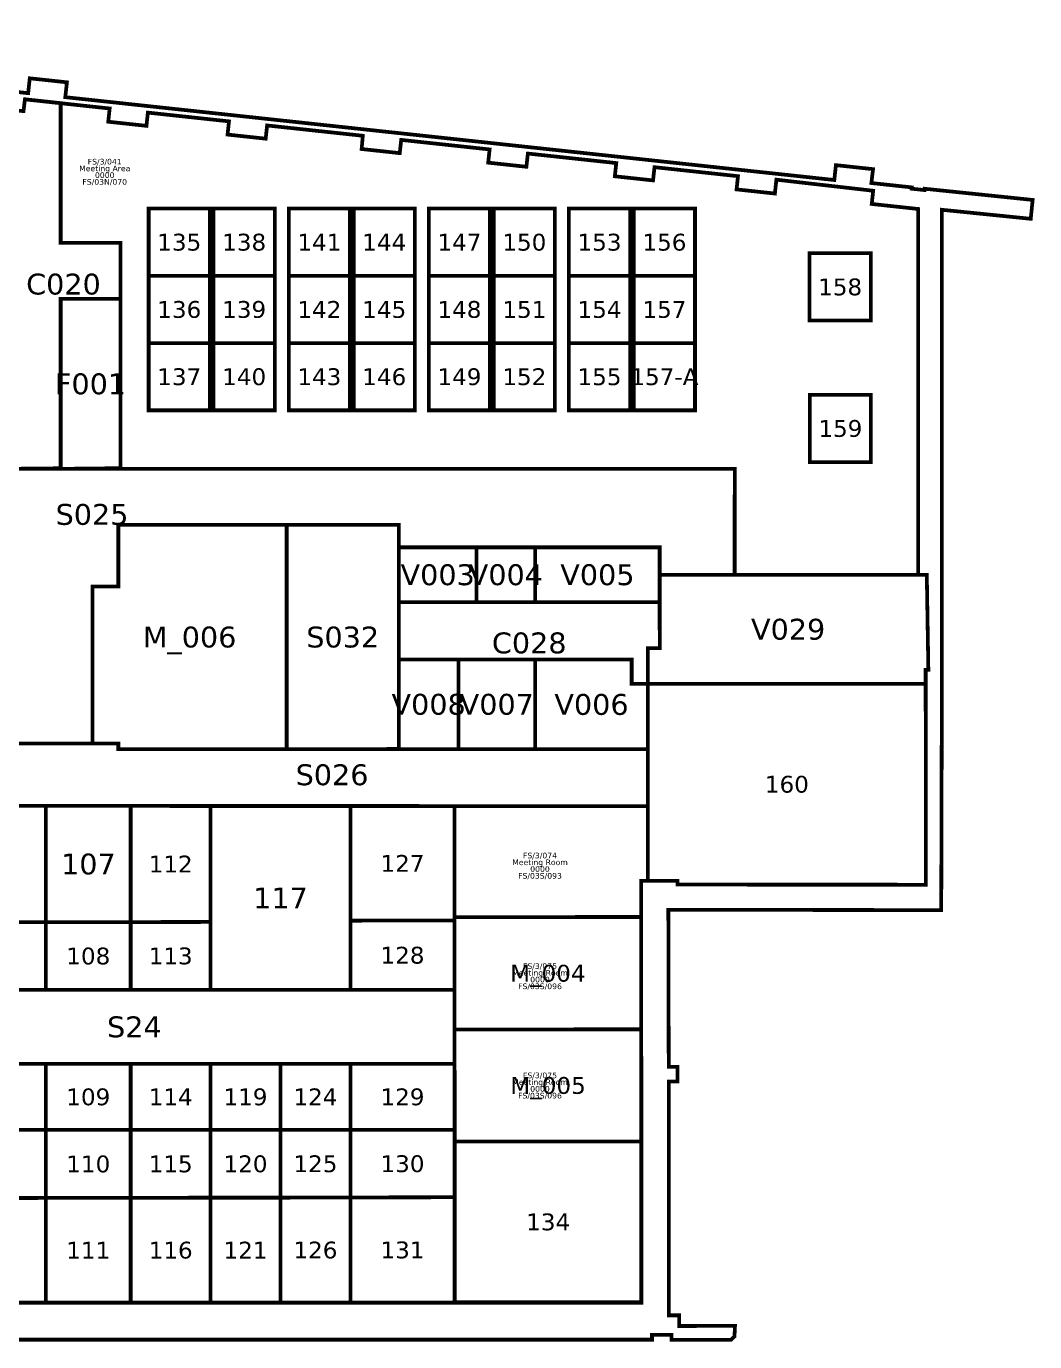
# Model space of a CAD drawing. Header units: millimetres. Extents: x -50 to 62924, y -6482 to 37305.
# Drawn here: x 35930 to 62924, y -53 to 35145 of the extents above; entities that cross this region are included whole.
import ezdxf
from ezdxf.enums import TextEntityAlignment as Align

# ---------------------------------------------------------------- set-up
doc = ezdxf.new("R2010")
doc.units = ezdxf.units.MM
doc.header["$MEASUREMENT"] = 0
doc.layers.get('0').update_dxf_attribs({"linetype": 'CONTINUOUS'})
for name, color, linetype in [('DESK NO.', 7, 'CONTINUOUS'), ('EXT. NO', 7, 'CONTINUOUS'), ('FN$', 33, 'CONTINUOUS'), ('FT$', 213, 'CONTINUOUS'), ('G.O.P. NO.', 1, 'CONTINUOUS'), ('GROS$', 7, 'CONTINUOUS'), ('RM_', 161, 'CONTINUOUS'), ('RM_TXT', 7, 'CONTINUOUS'), ('USER ID', 7, 'CONTINUOUS')]:
    doc.layers.add(name, color=color, linetype=linetype)
doc.layers.get('FN$').off()
doc.layers.get('FT$').off()
doc.styles.get("Standard").update_dxf_attribs({"font": 'verdana.TTF'})

# ---------------------------------------------------------------- blocks, each defined once
blk = doc.blocks.new('attribmeet4-2')
for p, q in [((-357.4211337148154, 1624.636952999566), (-424.6898505410063, 1680.21285774746)), ((-351.9137593275373, 1613.613793616258), (-244.1821772495678, 1511.927940739532)), ((-312.5591800605907, 1660.465572192175), (-190.696751651747, 1576.229861257872)), ((-123.7442656748171, 1420.395597538778), (-211.2879125896361, 1503.904964018051)), ((299.0086817012343, 1420.395597538782), (386.552328616046, 1503.904964018055)), ((487.8235960869933, 1660.465572192183), (365.9611676781642, 1576.22986125788)), ((527.1781753539544, 1613.613793616265), (419.4465932759776, 1511.927940739539)), ((532.685549741218, 1624.63695299957), (599.9542665674235, 1680.212857747463)), ((-678.4147286594089, 1303.643358054966), (-733.9906334073021, 1370.912074881164)), ((-714.2433478520252, 1258.781404400741), (-630.0076369177259, 1136.918975991905)), ((-667.3915692761075, 1298.135983667695), (-565.7057163993813, 1190.404401589722)), ((-474.1733731986242, 1069.966490014975), (-557.6827396778972, 1157.510136929786)), ((649.4377892250341, 1069.966490014978), (732.9471557043071, 1157.510136929794)), ((842.6559853025101, 1298.135983667698), (740.9701324257912, 1190.404401589725)), ((889.5077638784278, 1258.781404400748), (805.2720529441285, 1136.918975991908)), ((853.679144685826, 1303.643358054973), (909.2550494337193, 1370.912074881167)), ((-678.4147286594089, 413.5366745989249), (-733.9906334073021, 346.2679577727304)), ((-714.2433478520252, 458.3986282531496), (-630.0076369177186, 580.2610566619896)), ((-667.3915692761075, 419.0440489861994), (-565.7057163993741, 526.7756310641726)), ((-474.1733731986242, 647.2135426389195), (-557.6827396778972, 559.6698957241042)), ((649.4377892250413, 647.2135426389195), (732.9471557043144, 559.6698957241078)), ((842.6559853025246, 419.0440489861994), (740.9701324257985, 526.7756310641726)), ((889.5077638784423, 458.3986282531532), (805.2720529441431, 580.2610566619896)), ((853.679144685826, 413.5366745989286), (909.2550494337193, 346.2679577727304)), ((-357.4211337148154, 92.54307965432781), (-424.6898505410063, 36.96717490643459)), ((-351.9137593275373, 103.5662390376328), (-244.1821772495678, 205.252091914359)), ((-312.5591800605907, 56.71446046171513), (-190.696751651747, 140.950171396018)), ((-123.7442656748171, 296.7844351151161), (-211.2879125896288, 213.2750686358431)), ((299.0086817012343, 296.7844351151161), (386.5523286160533, 213.2750686358431)), ((487.8235960870079, 56.71446046171877), (365.9611676781642, 140.9501713960217)), ((527.1781753539544, 103.5662390376365), (419.4465932759849, 205.2520919143626)), ((532.6855497412325, 92.54307965432781), (599.9542665674235, 36.96717490643459))]:
    blk.add_line(p, q)
blk.add_circle((87.63220801320858, 858.5900163269525), 600)
for centre, radius, start, end in [((-746.70770935787, 1429.210045612706), 59.66889819513867, 166.2650288669866, 344.682518036267), ((-284.0437152707673, 1230.265939610928), 562.5553588636852, 112.261065160936, 157.738934839064), ((-277.9942489590176, 1224.216473299179), 452.6194436559768, 114.7134097283245, 155.286590271399), ((-482.9878212725525, 1692.929933698024), 59.66889819513867, 285.3174819639891, 103.7349711330629), ((-324.9611561173806, 1630.928561539889), 32.03504343856697, 67.22347857096759, 212.7173146425754), ((-222.3937219585423, 1548.199782138321), 42.31292074881826, 239.0068083478122, 41.48678419072045), ((-193.4017847044015, 1379.377771837795), 80.83707059682546, 337.4327041800954, 30.49170126647439), ((368.6662007308114, 1379.377771837806), 80.83707059682546, 149.5082987335256, 202.5672958199047), ((397.6581379849522, 1548.199782138328), 42.31292074881826, 138.5132158092795, 300.9931916521878), ((500.2255721437905, 1630.928561539893), 32.03504343856697, 327.2826853574247, 112.7765214290324), ((658.2522372989624, 1692.929933698031), 59.66889819513867, 76.26502886693713, 254.6825180360109), ((453.2586649854347, 1224.216473299179), 452.6194436559768, 24.71340972860101, 65.28659027167551), ((459.3081312971844, 1230.265939610928), 562.5553588636852, 22.26106516093597, 67.73893483906403), ((921.9721253842727, 1429.210045612714), 59.66889819513867, 195.317481963733, 13.73497113301338), ((-684.7063371997356, 1271.183380457538), 32.03504343856697, 57.28268535722426, 202.7765214286634), ((-601.9775577981636, 1168.615946298696), 42.31292074881826, 228.5132158092015, 30.99319165218783), ((-433.1555474976412, 1139.624009044555), 80.83707059682546, 239.5082987335256, 292.5672958200972), ((-818.6709126765782, 1764.893137016743), 814.485733991445, 300.7579520874068, 329.2420479131113), ((993.9353287029953, 1764.893137016743), 814.485733991445, 210.7579520868887, 239.2420479125932), ((608.4199635240511, 1139.624009044566), 80.83707059682546, 247.4327041799029, 300.4917012664744), ((777.2419738245735, 1168.615946298703), 42.31292074881826, 149.0068083478122, 311.4867841907985), ((859.9707532261382, 1271.183380457542), 32.03504343856697, 337.2234785713365, 122.7173146427757), ((-684.7063371997356, 445.9966521963561), 32.03504343856697, 157.2234785713366, 302.7173146427758), ((-601.9775577981636, 548.5640863551944), 42.31292074881826, 329.0068083478122, 131.4867841907985), ((-433.1555474976412, 577.5560236093352), 80.83707059682546, 67.43270417990286, 120.4917012664744), ((-818.6709126765854, -47.71310436284148), 814.485733991445, 30.75795208688868, 59.24204791259318), ((-193.4017847044015, 337.8022608160954), 80.83707059682546, 329.5082987335256, 22.56729581990466), ((368.6662007308187, 337.8022608160991), 80.83707059682546, 157.4327041800953, 210.4917012664744), ((993.9353287029953, -47.71310436284512), 814.485733991445, 120.7579520874068, 149.2420479131113), ((608.4199635240584, 577.5560236093352), 80.83707059682546, 59.50829873352561, 112.5672958200971), ((777.2419738245808, 548.564086355198), 42.31292074881826, 48.51321580920148, 210.9931916521878), ((859.9707532261527, 445.9966521963561), 32.03504343856697, 237.2826853572242, 22.77652142866345), ((-746.70770935787, 287.9699870411878), 59.66889819513867, 15.31748196373301, 193.7349711330134), ((-284.0437152707746, 486.9140930429694), 562.5553588636852, 202.261065160936, 247.738934839064), ((-277.9942489590176, 492.9635593547227), 452.6194436559768, 204.713409728601, 245.2865902716755), ((-482.9878212725453, 24.25009895587027), 59.66889819513867, 256.2650288669371, 74.68251803601089), ((-324.9611561173806, 86.2514711140011), 32.03504343856697, 147.2826853574246, 292.7765214290324), ((-222.3937219585423, 168.9802505155694), 42.31292074881826, 318.5132158092796, 120.9931916521878), ((397.6581379849595, 168.9802505155731), 42.31292074881826, 59.00680834781217, 221.4867841907205), ((500.2255721437978, 86.25147111400474), 32.03504343856697, 247.2234785709676, 32.7173146425754), ((658.2522372989697, 24.25009895587391), 59.66889819513867, 105.3174819639891, 283.7349711330629), ((453.2586649854347, 492.9635593547191), 452.6194436559768, 294.7134097283245, 335.286590271399), ((459.3081312971844, 486.9140930429658), 562.5553588636852, 292.261065160936, 337.738934839064), ((921.9721253842872, 287.9699870411878), 59.66889819513867, 346.2650288669866, 164.682518036267)]:
    blk.add_arc(centre, radius, start, end)
at = {"layer": 'DESK NO.', "linetype": 'Continuous', "flags": 12}
blk.add_attdef('DESK.NO', text='', height=150, dxfattribs=at).set_placement((80.9073413435035, 1051.420354466925), align=Align.CENTER)
at = {"layer": 'EXT. NO', "linetype": 'Continuous', "flags": 12}
blk.add_attdef('EXT.NO', text='', height=150, dxfattribs=at).set_placement((80.9073413435035, 690.1379533755207), align=Align.CENTER)
at = {"layer": 'G.O.P. NO.', "linetype": 'Continuous', "flags": 12}
blk.add_attdef('GOP.NO', text='', height=150, dxfattribs=at).set_placement((80.9073413435035, 509.4967528298184), align=Align.CENTER)
at = {"layer": 'USER ID', "linetype": 'Continuous', "flags": 12}
blk.add_attdef('USER-ID', text='', height=150, dxfattribs=at).set_placement((80.9073413435035, 870.779153921223), align=Align.CENTER)

msp = doc.modelspace()

# ---------------------------------------------------------------- linework, layer by layer
at = {"layer": 'GROS$', "linetype": 'Continuous', "const_width": 100, "flags": 128}
msp.add_lwpolyline([(19826.743, 35094.97), (35979.72, 33355.65), (36022.54399999999, 33753.351), (37016.796, 33646.292), (36973.97199999999, 33248.591), (57559.86350852575, 31031.94972310748), (57602.69354619481, 31429.65007288528), (58596.94313780082, 31322.58628072352), (58552.33424135013, 30951.2044975731), (58552.33424135013, 30951.2044975731), (58552.33424135013, 30951.2044975731), (59634.575, 30834.814), (59630.912, 30800.006), (59975.55399999999, 30762.3), (59977.942, 30798.222), (62869.61899999999, 30498.853), (62818.28499999999, 29993.724), (60437.601, 30235.661), (60436.91799999999, 16678.066), (60422.48, 11495.34), (60422.48, 11495.34), (53117.05006066139, 11503.71210901462), (53117.05006066139, 11503.71210901462), (53117.05006066139, 11503.71210901462), (53117.05006066139, 11503.71210901462), (53117.05006066139, 11503.71210901462), (53117.05006066139, 11503.71210901462), (53117.05006066139, 11503.71210901462), (53127.61199999999, 7302.972000000002), (53362.61199999999, 7303.093000000001), (53362.821, 6908.091000000002), (53127.821, 6907.971000000001), (53130.958, 652.112000000001), (53403.72100000001, 652.0180000000018), (53403.618, 367.0299999999988), (54901.617, 368.7890000000007), (54886.952, 83.76800000000003), (54794.557, -1.341000000000349), (53204.557, -3.209999999999127), (53204.25599999999, 129.2890000000007), (52708.21999999999, 128.7060000000019), (52678.751, 128.7060000000019), (52678.751, 0.352999999999156), (-0.00999999999839929, 0)], dxfattribs=at)
at = {"layer": 'GROS$', "linetype": 'Continuous', "ltscale": 500, "const_width": 100, "flags": 128}
msp.add_lwpolyline([(35854.72161240842, 32874.21577875422), (35893.37, 33189.81), (38161.49602588558, 32945.6359742907), (38123.38802972711, 32591.70790792577), (39146.29360662848, 32481.566346684), (39184.39654110259, 32835.43552858456), (41355.84421835801, 32601.6185861193), (41317.74000000001, 32247.746), (42337.84330329672, 32137.90352974025), (42375.94773655789, 32491.77811165787), (44938.02632609059, 32215.95876288712), (44907, 31861.256), (45927.10327298586, 31751.41324826179), (45966.36, 32105.16), (48332.69, 31850.359), (48294.58830257378, 31496.48873932707), (49317.50330137641, 31386.34351190638), (49356.77, 31740.09), (51723.09584771834, 31485.34431930002), (51684.98819523147, 31131.41875088477), (52707.90330137635, 31021.27351190569), (52747.17, 31375.02), (54981.25999999999, 31134.46), (54943.15828774668, 30780.58960162008), (55969.05329934115, 30670.1234930049), (56008.9654956092, 31040.89403350903), (58600.34, 30744.76), (58562.23676444726, 30390.88979090753), (59802.83, 30257.308), (59802.83, 20466.28), (60035.76014918538, 20467.56122563469), (60077.31524124309, 17924.62045332944), (60005.6996441779, 17925.05167332234), (60009.76172091778, 12171.79698403454), (53360.57, 12179.26), (53360.33999671425, 12279.25999999244), (52389.5980952005, 12278.914987564), (52393.60999502424, 990.8599999999988), (990.1100000000006, 990.8599999999988)], dxfattribs=at)
at = {"layer": 'RM_', "linetype": 'Continuous', "ltscale": 500, "const_width": 100, "flags": 128}
for points in [[(35399.91561663165, 32905.14337863558), (35854.72022904005, 32876.85522125052), (35893.36861663163, 33192.44944249629), (36849.99061663164, 33089.36920315372), (36849.99061663164, 29352.95044249629), (38449.99061663164, 29352.95044249629), (38449.99461663165, 27853.0794424963), (36849.99461663165, 27853.0794424963), (36849.99461663165, 23318.02844249629), (35399.98890853635, 23302.8016510155), (35399.91561663165, 32905.14337863558)], [(39205.56094904475, 28468.87271472932), (40843.14858423034, 28468.87271472932), (40843.14858423034, 30268.87271472932), (39205.56094904475, 30268.87271472932)], [(40943.14858423034, 28468.87271472932), (42580.73621941594, 28468.87271472932), (42580.73621941594, 30268.87271472932), (40943.14858423034, 30268.87271472932)], [(42955.56094904475, 28468.87271472932), (44593.14858423034, 28468.87271472932), (44593.14858423034, 30268.87271472932), (42955.56094904475, 30268.87271472932)], [(44693.14858423034, 28468.87271472932), (46330.73621941594, 28468.87271472932), (46330.73621941594, 30268.87271472932), (44693.14858423034, 30268.87271472932)], [(46705.56094904475, 28468.87271472932), (48343.14858423034, 28468.87271472932), (48343.14858423034, 30268.87271472932), (46705.56094904475, 30268.87271472932)], [(48443.14858423034, 28468.87271472932), (50080.73621941594, 28468.87271472932), (50080.73621941594, 30268.87271472932), (48443.14858423034, 30268.87271472932)], [(50455.56094904475, 28468.87271472932), (52093.14858423034, 28468.87271472932), (52093.14858423034, 30268.87271472932), (50455.56094904475, 30268.87271472932)], [(52193.14858423034, 28468.87271472932), (53830.73621941594, 28468.87271472932), (53830.73621941594, 30268.87271472932), (52193.14858423034, 30268.87271472932)], [(56897.06107535136, 27271.57056670004), (58534.64871053696, 27271.57056670004), (58534.64871053696, 29071.57056670004), (56897.06107535136, 29071.57056670004)], [(39205.56094904475, 26668.87271472932), (40843.14858423034, 26668.87271472932), (40843.14858423034, 28468.87271472932), (39205.56094904475, 28468.87271472932)], [(40943.14858423034, 26668.87271472932), (42580.73621941594, 26668.87271472932), (42580.73621941594, 28468.87271472932), (40943.14858423034, 28468.87271472932)], [(42955.56094904475, 26668.87271472932), (44593.14858423034, 26668.87271472932), (44593.14858423034, 28468.87271472932), (42955.56094904475, 28468.87271472932)], [(44693.14858423034, 26668.87271472932), (46330.73621941594, 26668.87271472932), (46330.73621941594, 28468.87271472932), (44693.14858423034, 28468.87271472932)], [(46705.56094904475, 26668.87271472932), (48343.14858423034, 26668.87271472932), (48343.14858423034, 28468.87271472932), (46705.56094904475, 28468.87271472932)], [(48443.14858423034, 26668.87271472932), (50080.73621941594, 26668.87271472932), (50080.73621941594, 28468.87271472932), (48443.14858423034, 28468.87271472932)], [(50455.56094904475, 26668.87271472932), (52093.14858423034, 26668.87271472932), (52093.14858423034, 28468.87271472932), (50455.56094904475, 28468.87271472932)], [(52193.14858423034, 26668.87271472932), (53830.73621941594, 26668.87271472932), (53830.73621941594, 28468.87271472932), (52193.14858423034, 28468.87271472932)], [(36849.99461663165, 27853.0794424963), (38449.99461662027, 27853.08370952994), (38449.99461663165, 23318.02844249629), (36849.99461663165, 23303.02844249629)], [(39205.56094904475, 24868.87271472932), (40843.14858423034, 24868.87271472932), (40843.14858423034, 26668.87271472932), (39205.56094904475, 26668.87271472932)], [(40943.14858423034, 24868.87271472932), (42580.73621941594, 24868.87271472932), (42580.73621941594, 26668.87271472932), (40943.14858423034, 26668.87271472932)], [(42955.56094904475, 24868.87271472932), (44593.14858423034, 24868.87271472932), (44593.14858423034, 26668.87271472932), (42955.56094904475, 26668.87271472932)], [(44693.14858423034, 24868.87271472932), (46330.73621941594, 24868.87271472932), (46330.73621941594, 26668.87271472932), (44693.14858423034, 26668.87271472932)], [(46705.56094904475, 24868.87271472932), (48343.14858423034, 24868.87271472932), (48343.14858423034, 26668.87271472932), (46705.56094904475, 26668.87271472932)], [(48443.14858423034, 24868.87271472932), (50080.73621941594, 24868.87271472932), (50080.73621941594, 26668.87271472932), (48443.14858423034, 26668.87271472932)], [(50455.56094904475, 24868.87271472932), (52093.14858423034, 24868.87271472932), (52093.14858423034, 26668.87271472932), (50455.56094904475, 26668.87271472932)], [(52193.14858423034, 24868.87271472932), (53830.73621941594, 24868.87271472932), (53830.73621941594, 26668.87271472932), (52193.14858423034, 26668.87271472932)], [(56902.82858423034, 23484.27592495567), (58540.41621941594, 23484.27592495567), (58540.41621941594, 25284.27592495567), (56902.82858423034, 25284.27592495567)], [(37699.64461663165, 15956.18444249629), (37699.64461663165, 20158.07444249629), (38393.64261663164, 20156.28444249629), (38393.64261663164, 21806.03144249629), (45899.71061663164, 21806.03144249629), (45899.70961154415, 21203.0004639877), (52885.71061663164, 21203.3504424963), (52884.34386769281, 20468.85018439741), (54892.47339787267, 20469.22940253872), (54893.83061663163, 23302.95044249629), (35399.98890853635, 23302.80165162533), (35399.98890853635, 21058.6333714506), (35659.98861663166, 21053.00644249629), (35659.98861663166, 20552.84744249629), (35174.91461663163, 20552.84744249629), (35174.91461663163, 16053.1784424963), (35659.98861663166, 16053.1784424963), (35659.98861663166, 15956.18444249629)], [(42899.64261663164, 21806.03144249629), (38393.64261663164, 21806.03144249629), (38393.64261663164, 20156.28444249629), (37699.64461663165, 20158.07444249629), (37699.64461663165, 15956.18444249629), (38393.62461663166, 15956.18444249629), (38393.64261663164, 15800.23944249629), (42899.6424674364, 15800.12977426116)], [(45899.71061663164, 21806.03144249629), (42899.64261663164, 21806.03144249629), (42899.6424674364, 15800.12977426116), (45899.70061663166, 15806.24544249629)], [(45899.70960917404, 21201.57844249629), (47984.91861663165, 21202.13063744314), (47984.91861663165, 19738.07985291764), (45899.70716990551, 19738.0794424963)], [(47984.91861663165, 21202.13063744314), (49549.92861663165, 21202.54507580912), (49549.92861663165, 19738.08016095044), (47984.91861663165, 19738.07985291764)], [(49549.92861663165, 21202.54507580912), (52885.71461663165, 21203.42844249629), (52885.71461663165, 19738.08081751589), (49549.92861663165, 19738.08081751589)], [(52885.73507703169, 20470.15668125817), (60035.75876581702, 20470.20066813098), (60077.31385787476, 17927.25989582573), (60005.69826080955, 17927.69111581864), (60005.96284233548, 17552.95548121753), (52569.84370066386, 17552.72145188433), (52569.80692705807, 18503.91883381655), (52885.80321670143, 18503.93105033776)], [(45899.70716990551, 19738.0794424963), (52885.75550406273, 19738.08081752394), (52885.80321670143, 18503.93105033776), (52569.80692705807, 18503.91883381655), (52569.84370047317, 17552.72638434259), (52134.91861663165, 17552.72145208051), (52134.91861663165, 18198.23944249628), (45901.71861663165, 18198.23944249628)], [(47499.92861663165, 18203.35944249629), (49549.92861663165, 18200.55823001683), (49549.92861663165, 15803.06944249629), (47499.92861663165, 15803.06944249629)], [(49549.92861663165, 18200.55823001683), (52134.92861663165, 18198.23944249629), (52134.91861663165, 17552.72145208051), (52569.84993419907, 17552.72145208051), (52569.91126960769, 15799.89386251599), (49549.92861663165, 15803.06944249629), (49549.92861663165, 18200.55823001683)], [(60005.96284233548, 17552.95548121753), (52569.84370066386, 17552.72145208051), (52569.85199059194, 12281.90841571098), (53360.53307549899, 12281.89951160274), (53360.56861663165, 12181.89944249629), (60009.76033754944, 12174.43642653083)], [(36454.25515229069, 14284.05543423301), (38724.41949114161, 14284.05543423301), (38729.85228465041, 11174.89347668203), (36454.25515229069, 11174.89347668203)], [(40863.68461663165, 14281.59629475395), (44606.83861663165, 14279.50873720211), (44606.83861663166, 9360.032442496304), (40863.68461663165, 9360.032442496304)], [(44606.83861663165, 14279.50873720211), (47393.81061663166, 14277.95444249625), (47393.81061663166, 11218.17946196228), (44606.83861663165, 11213.30964700974), (44606.83861663165, 14279.50873720211)], [(47393.97861663165, 11308.94159096278), (52389.94175813728, 11310.71721162275), (52389.59660879105, 8303.03844249629), (47393.97863223462, 8303.31763146614)], [(30250.70619201793, 9360.03244249629), (47393.97862674911, 9360.00059686434), (47393.81061663164, 7384.077442496346), (30250.70619201792, 7384.077442496353)], [(47393.97863223462, 8303.03844249629), (52391.01008928924, 8304.814442847448), (52399.99861663165, 5302.639442496293), (47399.99861663165, 5302.639442496293)], [(44606.83861663165, 5613.032442496289), (47393.81061663164, 5613.032442496289), (47393.81061663164, 3811.611057872018), (44606.83861663165, 3806.97231886995), (44606.83861663165, 5613.032442496289)], [(52399.99861663165, 1002.639442496293), (52399.99861663165, 5302.639442496293), (47399.99861663165, 5302.639442496293), (47399.99861663165, 1002.639442496293)]]:
    msp.add_lwpolyline(points, close=True, dxfattribs=at)
for points in [[(45901.71861663165, 18203.35944249629), (47499.92861663165, 18203.35944249629), (47499.92861663165, 15803.06944249629), (45899.71861663165, 15803.06944249629), (45901.71861663165, 18203.35944249629)], [(35659.98861663166, 15956.18444249629), (38393.62458021141, 15956.49997327531), (38393.83285789113, 15800.23969606686), (52569.91126960769, 15799.89386251599), (52569.84885121328, 14277.95444249625), (35661.13033214947, 14284.49776006514), (35659.98861663166, 15956.18444249629)], [(34218.55750528236, 14285.30228314883), (34218.55750528236, 14285.30228314883), (36454.25515229069, 14284.05543423301), (36454.25515229069, 11170.91721249957), (34218.55750528236, 11167.01066667465), (34218.55750528236, 14285.30228314883)], [(38724.41949114161, 14282.78936323794), (40863.68461663165, 14281.59629475395), (40863.68461663165, 11178.62202816963), (38724.41949114161, 11174.88398369141), (38724.41949114161, 14282.78936323794)], [(44606.83861663165, 11213.30964700974), (47393.81061663164, 11218.17946196228), (47393.81061663164, 9360.032442496311), (44606.83861663165, 9360.032442496304), (44606.83861663165, 11213.30964700974)], [(34218.55750528236, 11167.01066667465), (36454.25515229069, 11170.91721249957), (36454.25515229069, 9360.032442496304), (34218.55750528236, 9360.032442496296), (34218.55750528236, 11167.01066667465)], [(36454.25515229069, 11170.91721249957), (38724.41949114161, 11174.88398369141), (38724.41949114161, 9360.032442496304), (36454.25515229069, 9360.032442496304), (36454.25515229069, 11170.91721249957)], [(38724.41949114161, 11174.88398369141), (40863.68461663165, 11178.62202816963), (40863.68461663165, 9360.032442496304), (38724.41949114161, 9360.032442496304), (38724.41949114161, 11174.88398369141)], [(34218.55750528236, 7384.077442496346), (36454.25515229069, 7384.077442496346), (36454.25515229069, 5613.032442496289), (34218.55750528236, 5613.032442496289), (34218.55750528236, 7384.077442496346)], [(36454.25515229069, 7384.077442496346), (38724.41949114161, 7384.077442496346), (38724.41949114161, 5613.032442496289), (36454.25515229069, 5613.032442496289), (36454.25515229069, 7384.077442496346)], [(38724.41949114161, 7384.077442496346), (40863.68461663165, 7384.077442496346), (40863.68461663165, 5613.032442496289), (38724.41949114161, 5613.032442496289), (38724.41949114161, 7384.077442496346)], [(40863.68461663165, 7384.077442496346), (42731.31001723606, 7384.077442496346), (42731.31001723606, 5613.032442496289), (40863.68461663165, 5613.032442496289), (40863.68461663165, 7384.077442496346)], [(42731.31001723606, 7384.077442496346), (44606.83861663165, 7384.077442496346), (44606.83861663165, 5613.032442496289), (42731.31001723606, 5613.032442496289), (42731.31001723606, 7384.077442496346)], [(44606.83861663165, 7384.077442496346), (47393.81061663164, 7384.077442496346), (47393.81061663164, 5613.032442496289), (44606.83861663165, 5613.032442496289), (44606.83861663165, 7384.077442496346)], [(34218.55750528236, 5613.032442496289), (36454.25515229069, 5613.032442496289), (36454.25515229069, 3793.402858221038), (34218.55750528236, 3789.68168058739), (34218.55750528236, 5613.032442496289)], [(36454.25515229069, 5613.032442496289), (38724.41949114161, 5613.032442496289), (38724.41949114161, 3797.181403487986), (36454.25515229069, 3793.402858221038), (36454.25515229069, 5613.032442496289)], [(38724.41949114161, 5613.032442496289), (40863.68461663165, 5613.032442496289), (40863.68461663165, 3800.742075275637), (38724.41949114161, 3797.181403487986), (38724.41949114161, 5613.032442496289)], [(40863.68461663165, 5613.032442496289), (42731.31001723606, 5613.032442496289), (42731.31001723606, 3803.850619884994), (40863.68461663165, 3800.742075275637), (40863.68461663165, 5613.032442496289)], [(42731.31001723606, 5613.032442496289), (44606.83861663165, 5613.032442496289), (44606.83861663165, 3806.97231886995), (42731.31001723606, 3803.850619884994), (42731.31001723606, 5613.032442496289)], [(34218.55750528236, 3786.109038563853), (36454.25515229069, 3793.402858221038), (36454.25515229069, 993.4994424962933), (34218.55750528236, 993.4994424962933), (34218.55750528236, 3786.109038563853)], [(36454.2551522907, 3793.402858221038), (38724.41949114161, 3797.181403487986), (38724.41949114161, 993.4994424962933), (36454.25515229069, 993.4994424962933), (36454.2551522907, 3793.402858221038)], [(38724.41949114161, 3797.181403487986), (40863.68461663165, 3800.742075275637), (40863.68461663165, 993.4994424962933), (38724.41949114161, 993.4994424962933), (38724.41949114161, 3797.181403487986)], [(40863.68461663165, 3800.742075275637), (42731.31001723606, 3800.742075275637), (42731.31001723606, 993.4994424962933), (40863.68461663165, 993.4994424962933), (40863.68461663165, 3800.742075275637)], [(42731.31001723606, 3800.742075275637), (44606.83861663165, 3806.97231886995), (44606.83861663165, 993.4994424962933), (42731.31001723606, 993.4994424962933), (42731.31001723606, 3800.742075275637)], [(44606.83861663165, 3806.97231886995), (47393.81061663164, 3811.611057872018), (47393.81061663164, 993.4994424962933), (44606.83861663165, 993.4994424962933), (44606.83861663165, 3806.97231886995)]]:
    msp.add_lwpolyline(points, dxfattribs=at)

# ---------------------------------------------------------------- block references
at = {"layer": 'FN$', "linetype": 'Continuous'}
for p, values in [((49600.4977919868, 11829.17498367305), {'GOP.NO': 'FS/03S/093', 'USER-ID': 'Meeting Room', 'EXT.NO': '0000', 'DESK.NO': 'FS/3/074'}), ((49600.4977919868, 8871.848983673044), {'GOP.NO': 'FS/03S/096', 'USER-ID': 'Meeting Room', 'EXT.NO': '0000', 'DESK.NO': 'FS/3/075'}), ((49600.4977919868, 5946.848983673044), {'GOP.NO': 'FS/03S/096', 'USER-ID': 'Meeting Room', 'EXT.NO': '0000', 'DESK.NO': 'FS/3/075'})]:
    msp.add_blockref('attribmeet4-2', p, dxfattribs=at).add_auto_attribs(values)
at = {"layer": 'FT$', "linetype": 'Continuous'}
msp.add_blockref('attribmeet4-2', (37948.41479198678, 30396.84998367305), dxfattribs=at).add_auto_attribs({'GOP.NO': 'FS/03N/070', 'USER-ID': 'Meeting Area', 'EXT.NO': '0000', 'DESK.NO': 'FS/3/041'})

# ---------------------------------------------------------------- texts
at = {"layer": 'RM_TXT'}
for s, height, p in [('135', 450, (40024.35476663755, 29143.87271472932)), ('138', 450, (41761.94240182314, 29143.87271472932)), ('141', 450, (43774.35476663755, 29143.87271472932)), ('144', 450, (45511.94240182314, 29143.87271472932)), ('147', 450, (47524.35476663755, 29143.87271472932)), ('150', 450, (49261.94240182314, 29143.87271472932)), ('153', 450, (51274.35476663755, 29143.87271472932)), ('156', 450, (53011.94240182314, 29143.87271472932)), ('C020', 558.8, (36924.95511663165, 27968.22554675589)), ('158', 450, (57715.85489294416, 27946.57056670004)), ('136', 450, (40024.35476663755, 27343.87271472932)), ('139', 450, (41761.94240182314, 27343.87271472932)), ('142', 450, (43774.35476663755, 27343.87271472932)), ('145', 450, (45511.94240182314, 27343.87271472932)), ('148', 450, (47524.35476663755, 27343.87271472932)), ('151', 450, (49261.94240182314, 27343.87271472932)), ('154', 450, (51274.35476663755, 27343.87271472932)), ('157', 450, (53011.94240182314, 27343.87271472932)), ('F001', 558.8, (37649.99461663165, 25298.65607601311)), ('137', 450, (40024.35476663755, 25543.87271472932)), ('140', 450, (41761.94240182314, 25543.87271472932)), ('143', 450, (43774.35476663755, 25543.87271472932)), ('146', 450, (45511.94240182314, 25543.87271472932)), ('149', 450, (47524.35476663755, 25543.87271472932)), ('152', 450, (49261.94240182314, 25543.87271472932)), ('155', 450, (51274.35476663755, 25543.87271472932)), ('157-A', 450, (53011.94240182314, 25543.87271472932)), ('159', 450, (57721.62240182314, 24159.27592495567)), ('S025', 558.8, (37689.26733426761, 21805.37348567732)), ('V003', 558.8, (46942.31289326858, 20190.70503996972)), ('V004', 558.8, (48767.42361663166, 20190.91246436338)), ('V005', 558.8, (51217.82161663166, 20191.35463000609)), ('M_006', 558.8, (40299.64361663164, 18523.68060837872)), ('S032', 558.8, (44399.67654203402, 18523.68060837872)), ('V029', 558.8, (56323.56039246642, 18732.06106000765)), ('C028', 558.8, (49392.75519330347, 18366.00113480222)), ('V008', 558.8, (46699.82361663165, 16723.81444249629)), ('V007', 558.8, (48524.92861663165, 16723.81444249629)), ('V006', 558.8, (51059.91994311968, 16720.82604626641)), ('S026', 558.8, (44114.94994311967, 14837.82720788578)), ('160', 450, (56289.80201910665, 14638.69595387418)), ('107', 558.8, (37592.05371847055, 12450.07445545752)), ('112', 450, (39794.05205388663, 12503.83667346468)), ('127', 450, (46000.32461663165, 12521.40919210592)), ('117', 558.8, (42735.26161663166, 11541.41436862513)), ('108', 450, (37589.33732171615, 10042.45821309386)), ('113', 450, (39794.05205388663, 10044.32723533297)), ('128', 450, (46000.32461663165, 10064.10595222929)), ('M_004', 450, (49891.96018738447, 9581.877827059521)), ('S24', 558.8, (38822.34240938351, 8092.654942496317)), ('109', 450, (37589.33732171615, 6273.554942496317)), ('114', 450, (39794.05205388663, 6273.554942496317)), ('119', 450, (41797.49731693386, 6273.554942496317)), ('124', 450, (43669.07431693385, 6273.554942496317)), ('129', 450, (46000.32461663165, 6273.554942496317)), ('M_005', 450, (49896.98862443314, 6578.72694267187)), ('110', 450, (37589.33732171615, 4478.217650358663)), ('115', 450, (39794.05205388663, 4480.106922992138)), ('120', 450, (41797.49731693386, 4481.887258885963)), ('125', 450, (43669.07431693385, 4483.441531190641)), ('130', 450, (46000.32461663165, 4485.00238068312)), ('134', 450, (49899.99861663165, 2927.639442496293)), ('111', 450, (37589.33732171615, 2170.34042299214)), ('116', 450, (39794.05205388663, 2172.120758885965)), ('121', 450, (41797.49731693386, 2172.120758885965)), ('126', 450, (43669.07431693385, 2175.235880683122)), ('131', 450, (46000.32461663165, 2177.555250184156))]:
    msp.add_text(s, height=height, dxfattribs=at).set_placement(p, align=Align.CENTER)

doc.saveas('drawing.dxf')
